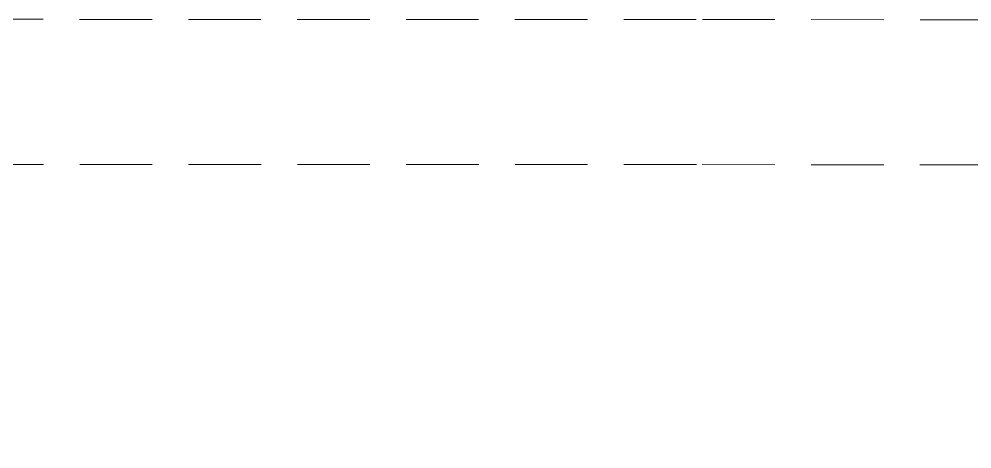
# Model space of a CAD drawing. Header units: inches. Extents: x 27644242 to 29761523, y -859349 to 216979.
# Drawn here: x 29064540 to 29074390, y -705018 to -700573 of the extents above; entities that cross this region are included whole.
import ezdxf

# ---------------------------------------------------------------- set-up
doc = ezdxf.new("R2010")
doc.units = ezdxf.units.IN
doc.header["$MEASUREMENT"] = 0
doc.linetypes.add('01-Xref Col Podium Lvl-1$0$HIDDEN', pattern=[0.375, 0.25, -0.125])
doc.layers.add('RVA Site Boundary', color=17, linetype='Continuous', lineweight=15)

msp = doc.modelspace()

# ---------------------------------------------------------------- linework, layer by layer
at = {"layer": 'RVA Site Boundary', "color": 252, "linetype": '01-Xref Col Podium Lvl-1$0$HIDDEN', "ltscale": 3000}
for points in [[(29057289.88899003, -700573.4800000577), (29071603.7807045, -700578.7754026003), (29095855.00144004, -700597.7445556459), (29115993.27266331, -700681.8639018459), (29117599.55941807, -707030.1180761976), (29117676.21294705, -707356.7065867076)], [(29057291.82336229, -702073.4808183223), (29071602.9166079, -702078.7751855796), (29095851.28199485, -702097.7421051889), (29114824.31011713, -702176.9941275391), (29116142.20674746, -707385.4930210725), (29116215.89718206, -707699.4570302058)]]:
    msp.add_lwpolyline(points, dxfattribs=at)

doc.saveas('drawing.dxf')
